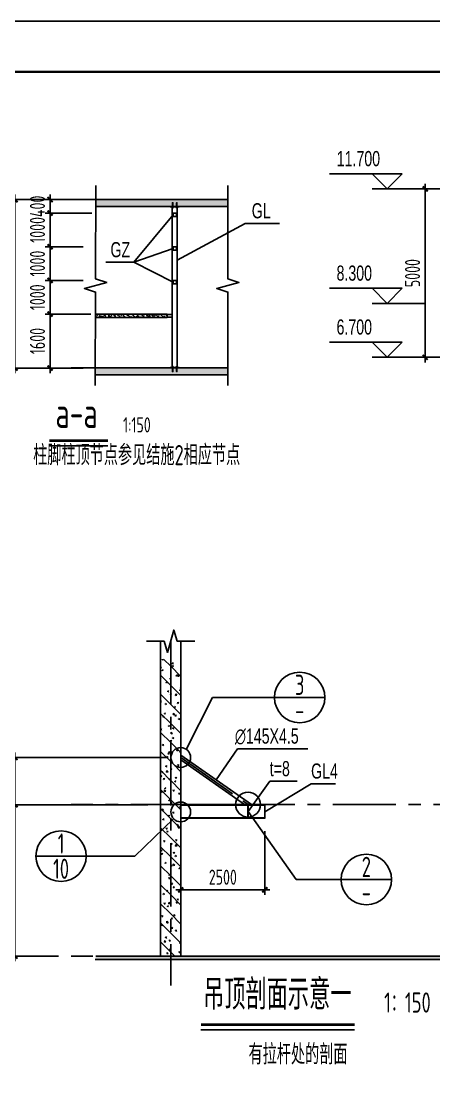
# Model space of a CAD drawing. Extents: x -803796 to -501762, y -1479216 to -846035.
# Drawn here: x -535934 to -523672, y -1376364 to -1344756 of the extents above; entities that cross this region are included whole.
import ezdxf
from ezdxf.enums import TextEntityAlignment as Align

# ---------------------------------------------------------------- set-up
doc = ezdxf.new("R2010")
doc.units = 0
doc.header["$LTSCALE"] = 1500
doc.linetypes.add('CENTER', pattern=[2, 1.25, -0.25, 0.25, -0.25])
doc.layers.get('0').update_dxf_attribs({"linetype": 'CONTINUOUS'})
doc.layers.get('Defpoints').update_dxf_attribs({"linetype": 'CONTINUOUS'})
for name, color, linetype in [('AR-INT DECO', 140, 'CONTINUOUS'), ('AXIS', 253, 'CENTER'), ('BORDER', 7, 'CONTINUOUS'), ('DIM', 3, 'CONTINUOUS'), ('HATCH', 254, 'CONTINUOUS'), ('NUM', 7, 'CONTINUOUS'), ('TEXT', 7, 'CONTINUOUS'), ('THIN', 7, 'CONTINUOUS')]:
    doc.layers.add(name, color=color, linetype=linetype)
doc.styles.add('TSSD_Dimension', font='Tssdeng.shx', dxfattribs={"width": 0.7, "bigfont": 'hztxt.shx'})
doc.styles.add('TSSD_Label', font='tj03-romans1.shx', dxfattribs={"width": 0.7, "bigfont": 'hztxt.shx'})
doc.styles.add('TSSD_NORM', font='tssdeng.shx', dxfattribs={"width": 0.7, "bigfont": 'hztxt.shx'})
doc.styles.add('TSSD_Num', font='tssdeng.shx', dxfattribs={"width": 0.7, "bigfont": 'hztxt.shx'})
doc.dimstyles.new('TSSD_150_150', dxfattribs={"dimtxt": 450, "dimasz": 150, "dimexe": 150, "dimexo": 375, "dimgap": 150, "dimtad": 1, "dimdec": 0, "dimzin": 0, "dimdsep": 46, "dimtxsty": 'TSSD_Dimension', "dimblk": 'ARCHTICK', "dimblk1": 'ARCHTICK', "dimblk2": 'ARCHTICK', "dimcen": 0, "dimdle": 150, "dimclrt": 7, "dimadec": 0, "dimazin": 0, "dimtfac": 1, "dimtdec": 0, "dimtix": 1, "dimtmove": 2, "dimatfit": 3, "dimfxl": 1, "dimtolj": 1, "dimtzin": 0, "dimarcsym": 0})
pattern_1 = [(130, (-1060334.4, 15156), (-358.63009, -31.37607), [37.5, -412.5]), (185, (-1060334.4, 15156), (69.37567, 376.09607), [30, -330]), (79.5486, (-1060364.28, 15153.4), (-289.25469, 344.71977), [31.870095, -350.57106]), (133.8158, (-1060334.4, 15256), (-533.62052, -82.75951), [56.25, -618.75]), (83.3644, (-1060378.86, 15249.1), (-467.33135, 487.05894), [47.80514, -525.8565]), (188.8158, (-1060334.4, 15256), (-467.33097, 487.0593), [45, -495]), (159, (-1060384.4, 15231), (-298.453526, -201.309445), [37.5, -412.5]), (214, (-1060384.4, 15231), (-121.65767, 362.57502), [30, -330]), (108.5486, (-1060409.26, 15214.24), (-420.111314, 161.26525), [31.870095, -350.57106]), (135, (-1060334.4, 15156), (282.84271, 282.84271), [])]

# ---------------------------------------------------------------- blocks, each defined once
blk = doc.blocks.new('_ArchTick')
at = {"color": 0, "linetype": 'ByBlock', "const_width": 0.4}
blk.add_lwpolyline([(-0.5, -0.5), (0.5, 0.5)], dxfattribs=at)
blk = doc.blocks.new('*D329')
at = {"layer": 'Defpoints', "color": 0, "transparency": 16777216}
for p in [(-536120, -1368019), (-534453, -1368019), (-534453, -1372519)]:
    blk.add_point(p, dxfattribs=at)
at = {"layer": 'DIM', "color": 0, "lineweight": -2, "transparency": 16777216}
for p, q in [((-536120, -1372669), (-536120, -1367869)), ((-534828, -1368019), (-536270, -1368019)), ((-534828, -1372519), (-536270, -1372519))]:
    blk.add_line(p, q, dxfattribs=at)
at = {"layer": 'DIM', "color": 0, "lineweight": -2, "transparency": 16777216, "xscale": 150, "yscale": 150, "zscale": 150}
for p, rotation in [((-536120, -1368019), 90), ((-536120, -1372519), 270)]:
    blk.add_blockref('_ArchTick', p, dxfattribs=dict(at, rotation=rotation))
at = {"layer": 'DIM', "color": 7, "transparency": 16777216, "insert": (-536495, -1370269), "char_height": 450, "attachment_point": 5, "rotation": 90, "style": 'TSSD_Dimension'}
blk.add_mtext('\\A1;4500', dxfattribs=at)
blk = doc.blocks.new('*D337')
at = {"layer": 'Defpoints', "color": 0, "transparency": 16777216}
for p in [(-536120, -1366619), (-531192, -1366619), (-531792, -1368019)]:
    blk.add_point(p, dxfattribs=at)
at = {"layer": 'DIM', "color": 0, "lineweight": -2, "transparency": 16777216}
for p, q in [((-531567, -1366619), (-536270, -1366619)), ((-536120, -1368169), (-536120, -1366469)), ((-532167, -1368019), (-536270, -1368019))]:
    blk.add_line(p, q, dxfattribs=at)
at = {"layer": 'DIM', "color": 0, "lineweight": -2, "transparency": 16777216, "xscale": 150, "yscale": 150, "zscale": 150}
for p, rotation in [((-536120, -1366619), 90), ((-536120, -1368019), 270)]:
    blk.add_blockref('_ArchTick', p, dxfattribs=dict(at, rotation=rotation))
at = {"layer": 'DIM', "color": 7, "transparency": 16777216, "insert": (-536495, -1367319), "char_height": 450, "attachment_point": 5, "rotation": 90, "style": 'TSSD_Dimension'}
blk.add_mtext('\\A1;1400', dxfattribs=at)
blk = doc.blocks.new('ts_idx')
at = {"color": 0, "linetype": 'ByBlock', "lineweight": -2}
blk.add_line((-0.5, 0), (0.5, 0), dxfattribs=at)
blk.add_circle((0, 0), 0.5, dxfattribs=at)
at = {"color": 0, "linetype": 'ByBlock', "lineweight": -2, "style": 'TSSD_Num', "width": 0.7}
for tag, p in [('1', (0, 0.25)), ('A', (0, -0.25))]:
    blk.add_attdef(tag, text='', height=0.4, dxfattribs=at).set_placement(p, align=Align.MIDDLE_CENTER)
blk = doc.blocks.new('*D403')
at = {"layer": 'Defpoints', "color": 0, "transparency": 16777216}
for p in [(-531192, -1368419), (-528692, -1368431), (-528692, -1370548)]:
    blk.add_point(p, dxfattribs=at)
at = {"layer": 'DIM', "color": 0, "lineweight": -2, "transparency": 16777216}
for p, q in [((-531192, -1368794), (-531192, -1370698)), ((-528692, -1368806), (-528692, -1370698)), ((-531342, -1370548), (-528542, -1370548))]:
    blk.add_line(p, q, dxfattribs=at)
at = {"layer": 'DIM', "color": 0, "lineweight": -2, "transparency": 16777216, "xscale": 150, "yscale": 150, "zscale": 150, "rotation": 180}
blk.add_blockref('_ArchTick', (-531192, -1370548), dxfattribs=at)
at = {"layer": 'DIM', "color": 0, "lineweight": -2, "transparency": 16777216, "xscale": 150, "yscale": 150, "zscale": 150}
blk.add_blockref('_ArchTick', (-528692, -1370548), dxfattribs=at)
at = {"layer": 'DIM', "color": 7, "transparency": 16777216, "insert": (-529942, -1370173), "char_height": 450, "attachment_point": 5, "style": 'TSSD_Dimension'}
blk.add_mtext('\\A1;2500', dxfattribs=at)
blk = doc.blocks.new('*D536')
at = {"layer": 'Defpoints', "color": 0, "transparency": 16777216}
for p in [(-536120, -1350052), (-533716, -1350052), (-533716, -1355052)]:
    blk.add_point(p, dxfattribs=at)
at = {"layer": 'DIM', "color": 0, "lineweight": -2, "transparency": 16777216}
for p, q in [((-536120, -1355202), (-536120, -1349902)), ((-534091, -1350052), (-536270, -1350052)), ((-534091, -1355052), (-536270, -1355052))]:
    blk.add_line(p, q, dxfattribs=at)
at = {"layer": 'DIM', "color": 0, "lineweight": -2, "transparency": 16777216, "xscale": 150, "yscale": 150, "zscale": 150}
for p, rotation in [((-536120, -1350052), 90), ((-536120, -1355052), 270)]:
    blk.add_blockref('_ArchTick', p, dxfattribs=dict(at, rotation=rotation))
at = {"layer": 'DIM', "color": 7, "transparency": 16777216, "insert": (-536495, -1352552), "char_height": 450, "attachment_point": 5, "rotation": 90, "style": 'TSSD_Dimension'}
blk.add_mtext('\\A1;5000', dxfattribs=at)
blk = doc.blocks.new('*D537')
at = {"layer": 'Defpoints', "color": 0, "transparency": 16777216}
for p in [(-535077, -1353452), (-533716, -1353452), (-533716, -1355052)]:
    blk.add_point(p, dxfattribs=at)
at = {"layer": 'DIM', "color": 0, "lineweight": -2, "transparency": 16777216}
for p, q in [((-534091, -1353452), (-535227, -1353452)), ((-535077, -1355202), (-535077, -1353302)), ((-534091, -1355052), (-535227, -1355052))]:
    blk.add_line(p, q, dxfattribs=at)
at = {"layer": 'DIM', "color": 0, "lineweight": -2, "transparency": 16777216, "xscale": 150, "yscale": 150, "zscale": 150}
for p, rotation in [((-535077, -1353452), 90), ((-535077, -1355052), 270)]:
    blk.add_blockref('_ArchTick', p, dxfattribs=dict(at, rotation=rotation))
at = {"layer": 'DIM', "color": 7, "transparency": 16777216, "insert": (-535452, -1354252), "char_height": 450, "attachment_point": 5, "rotation": 90, "style": 'TSSD_Dimension'}
blk.add_mtext('\\A1;1600', dxfattribs=at)
blk = doc.blocks.new('A$C4FFD1A59')
at = {"layer": 'AR-INT DECO'}
for p, q in [((-513, 1623), (-513, 69)), ((-393, 1623), (-393, 69)), ((687, 1623), (687, 69)), ((807, 1623), (807, 69))]:
    blk.add_line(p, q, dxfattribs=at)
for points in [[(-1153, 1281), (1447, 1281), (1447, 1121), (-1153, 1121)], [(-513, 1623), (-393, 1623), (-393, 69), (-513, 69)], [(687, 1623), (807, 1623), (807, 69), (687, 69)]]:
    blk.add_lwpolyline(points, close=True, dxfattribs=at)
blk = doc.blocks.new('*D546')
at = {"layer": 'Defpoints', "color": 0, "transparency": 16777216}
for p in [(-523927, -1349734), (-522260, -1349734), (-522260, -1354734)]:
    blk.add_point(p, dxfattribs=at)
at = {"layer": 'DIM', "color": 0, "lineweight": -2, "transparency": 16777216}
for p, q in [((-523927, -1354884), (-523927, -1349584)), ((-522635, -1349734), (-524077, -1349734)), ((-522635, -1354734), (-524077, -1354734))]:
    blk.add_line(p, q, dxfattribs=at)
at = {"layer": 'DIM', "color": 0, "lineweight": -2, "transparency": 16777216, "xscale": 150, "yscale": 150, "zscale": 150}
for p, rotation in [((-523927, -1349734), 90), ((-523927, -1354734), 270)]:
    blk.add_blockref('_ArchTick', p, dxfattribs=dict(at, rotation=rotation))
at = {"layer": 'DIM', "color": 7, "transparency": 16777216, "insert": (-524302, -1352234), "char_height": 450, "attachment_point": 5, "rotation": 90, "style": 'TSSD_Dimension'}
blk.add_mtext('\\A1;5000', dxfattribs=at)
blk = doc.blocks.new('*D551')
at = {"layer": 'Defpoints', "color": 0, "transparency": 16777216}
for p in [(-535077, -1352452), (-533716, -1352452), (-533716, -1353452)]:
    blk.add_point(p, dxfattribs=at)
at = {"layer": 'DIM', "color": 0, "lineweight": -2, "transparency": 16777216}
for p, q in [((-534091, -1352452), (-535227, -1352452)), ((-535077, -1352452), (-535077, -1352302)), ((-535077, -1353452), (-535077, -1352452)), ((-534091, -1353452), (-535227, -1353452)), ((-535077, -1353452), (-535077, -1353602))]:
    blk.add_line(p, q, dxfattribs=at)
at = {"layer": 'DIM', "color": 0, "lineweight": -2, "transparency": 16777216, "xscale": 150, "yscale": 150, "zscale": 150}
for p, rotation in [((-535077, -1352452), 270), ((-535077, -1353452), 90)]:
    blk.add_blockref('_ArchTick', p, dxfattribs=dict(at, rotation=rotation))
at = {"layer": 'DIM', "color": 7, "transparency": 16777216, "insert": (-535452, -1352952), "char_height": 450, "attachment_point": 5, "rotation": 90, "style": 'TSSD_Dimension'}
blk.add_mtext('\\A1;1000', dxfattribs=at)
blk = doc.blocks.new('*D552')
at = {"layer": 'Defpoints', "color": 0, "transparency": 16777216}
for p in [(-533716, -1351452), (-535077, -1352452), (-533716, -1352452)]:
    blk.add_point(p, dxfattribs=at)
at = {"layer": 'DIM', "color": 0, "lineweight": -2, "transparency": 16777216}
for p, q in [((-534091, -1351452), (-535227, -1351452)), ((-535077, -1351452), (-535077, -1351302)), ((-535077, -1351452), (-535077, -1352452)), ((-534091, -1352452), (-535227, -1352452)), ((-535077, -1352452), (-535077, -1352602))]:
    blk.add_line(p, q, dxfattribs=at)
at = {"layer": 'DIM', "color": 0, "lineweight": -2, "transparency": 16777216, "xscale": 150, "yscale": 150, "zscale": 150}
for p, rotation in [((-535077, -1351452), 270), ((-535077, -1352452), 90)]:
    blk.add_blockref('_ArchTick', p, dxfattribs=dict(at, rotation=rotation))
at = {"layer": 'DIM', "color": 7, "transparency": 16777216, "insert": (-535452, -1351952), "char_height": 450, "attachment_point": 5, "rotation": 90, "style": 'TSSD_Dimension'}
blk.add_mtext('\\A1;1000', dxfattribs=at)
blk = doc.blocks.new('*D553')
at = {"layer": 'Defpoints', "color": 0, "transparency": 16777216}
for p in [(-535077, -1350452), (-533716, -1350452), (-533716, -1351452)]:
    blk.add_point(p, dxfattribs=at)
at = {"layer": 'DIM', "color": 0, "lineweight": -2, "transparency": 16777216}
for p, q in [((-535077, -1350452), (-535077, -1350302)), ((-534091, -1350452), (-535227, -1350452)), ((-535077, -1351452), (-535077, -1350452)), ((-534091, -1351452), (-535227, -1351452)), ((-535077, -1351452), (-535077, -1351602))]:
    blk.add_line(p, q, dxfattribs=at)
at = {"layer": 'DIM', "color": 0, "lineweight": -2, "transparency": 16777216, "xscale": 150, "yscale": 150, "zscale": 150}
for p, rotation in [((-535077, -1350452), 270), ((-535077, -1351452), 90)]:
    blk.add_blockref('_ArchTick', p, dxfattribs=dict(at, rotation=rotation))
at = {"layer": 'DIM', "color": 7, "transparency": 16777216, "insert": (-535452, -1350952), "char_height": 450, "attachment_point": 5, "rotation": 90, "style": 'TSSD_Dimension'}
blk.add_mtext('\\A1;1000', dxfattribs=at)
blk = doc.blocks.new('*D554')
at = {"layer": 'Defpoints', "color": 0, "transparency": 16777216}
for p in [(-535077, -1350052), (-533457, -1350052), (-533457, -1350452)]:
    blk.add_point(p, dxfattribs=at)
at = {"layer": 'DIM', "color": 0, "lineweight": -2, "transparency": 16777216}
for p, q in [((-535077, -1350052), (-535077, -1349902)), ((-533832, -1350052), (-535227, -1350052)), ((-535077, -1350452), (-535077, -1350052)), ((-533832, -1350452), (-535227, -1350452)), ((-535077, -1350452), (-535077, -1350602))]:
    blk.add_line(p, q, dxfattribs=at)
at = {"layer": 'DIM', "color": 0, "lineweight": -2, "transparency": 16777216, "xscale": 150, "yscale": 150, "zscale": 150}
for p, rotation in [((-535077, -1350052), 270), ((-535077, -1350452), 90)]:
    blk.add_blockref('_ArchTick', p, dxfattribs=dict(at, rotation=rotation))
at = {"layer": 'DIM', "color": 7, "transparency": 16777216, "insert": (-535452, -1350252), "char_height": 450, "attachment_point": 5, "rotation": 90, "style": 'TSSD_Dimension'}
blk.add_mtext('\\A1;400', dxfattribs=at)

msp = doc.modelspace()

# ---------------------------------------------------------------- hatches: boundary and pattern name
at = {"layer": 'HATCH'}
h = msp.add_hatch(dxfattribs=at)
h.set_pattern_fill('ARMOREDW', color=256, scale=12.5, style=0)
h.set_pattern_definition([(130, (-791456.47, -916447.264), (-89.657523, -7.844017), [9.375, -103.125]), (185, (-791456.47, -916447.26), (17.343917, 94.024017), [7.5, -82.5]), (79.5486, (-791463.94, -916447.92), (-72.313673, 86.179943), [7.967524, -87.642764]), (133.8158, (-791456.47, -916422.26), (-133.40513, -20.689877), [14.0625, -154.6875]), (83.3644, (-791467.58, -916423.99), (-116.832838, 121.764734), [11.951286, -131.464125]), (188.8158, (-791456.47, -916422.26), (-116.832743, 121.764825), [11.25, -123.75]), (159, (-791468.97, -916428.514), (-74.613382, -50.327361), [9.375, -103.125]), (214, (-791468.97, -916428.51), (-30.414416, 90.643756), [7.5, -82.5]), (108.5486, (-791475.185, -916432.71), (-105.027829, 40.316312), [7.967524, -87.642764]), (135, (-791456.47, -916447.26), (70.710678, 70.710678), [])])
h.paths.add_polyline_path([(-529792.9, -1350251.6), (-529792.6, -1350051.6), (-533733.3, -1350051.6), (-533733.7, -1350251.6)])
h = msp.add_hatch(dxfattribs=at)
h.set_pattern_fill('ARMOREDW', color=256, scale=12.5, style=0)
h.set_pattern_definition([(130, (-791456.47, -919847.264), (-89.657523, -7.844017), [9.375, -103.125]), (185, (-791456.47, -919847.26), (17.343917, 94.024017), [7.5, -82.5]), (79.5486, (-791463.94, -919847.92), (-72.313673, 86.179943), [7.967524, -87.642764]), (133.8158, (-791456.47, -919822.26), (-133.40513, -20.689877), [14.0625, -154.6875]), (83.3644, (-791467.58, -919823.99), (-116.832838, 121.764734), [11.951286, -131.464125]), (188.8158, (-791456.47, -919822.26), (-116.832743, 121.764825), [11.25, -123.75]), (159, (-791468.97, -919828.514), (-74.613382, -50.327361), [9.375, -103.125]), (214, (-791468.97, -919828.51), (-30.414416, 90.643756), [7.5, -82.5]), (108.5486, (-791475.185, -919832.71), (-105.027829, 40.316312), [7.967524, -87.642764]), (135, (-791456.47, -919847.26), (70.710678, 70.710678), [])])
h.paths.add_polyline_path([(-531597.5, -1353551.6), (-531597.5, -1353451.6), (-533715.9, -1353451.6), (-533733.7, -1353551.6)])
h = msp.add_hatch(dxfattribs=at)
h.set_pattern_fill('ARMOREDW', color=256, scale=12.5, style=0)
h.set_pattern_definition([(130, (-791456.47, -921447.264), (-89.657523, -7.844017), [9.375, -103.125]), (185, (-791456.47, -921447.26), (17.343917, 94.024017), [7.5, -82.5]), (79.5486, (-791463.94, -921447.92), (-72.313673, 86.179943), [7.967524, -87.642764]), (133.8158, (-791456.47, -921422.26), (-133.40513, -20.689877), [14.0625, -154.6875]), (83.3644, (-791467.58, -921423.99), (-116.832838, 121.764734), [11.951286, -131.464125]), (188.8158, (-791456.47, -921422.26), (-116.832743, 121.764825), [11.25, -123.75]), (159, (-791468.97, -921428.514), (-74.613382, -50.327361), [9.375, -103.125]), (214, (-791468.97, -921428.51), (-30.414416, 90.643756), [7.5, -82.5]), (108.5486, (-791475.185, -921432.71), (-105.027829, 40.316312), [7.967524, -87.642764]), (135, (-791456.47, -921447.26), (70.710678, 70.710678), [])])
h.paths.add_polyline_path([(-529792.9, -1355251.6), (-529792.6, -1355051.6), (-533733.3, -1355051.6), (-533733.7, -1355251.6)])
h = msp.add_hatch(dxfattribs=at)
h.set_pattern_fill('ARMOREDW', color=256, scale=50, style=0)
h.set_pattern_definition(pattern_1)
h.paths.add_polyline_path([(-531792.3, -1363711.3), (-531492.3, -1363711.3), (-531492.3, -1366818.5), (-531792.3, -1366818.5)])
h = msp.add_hatch(dxfattribs=at)
h.set_pattern_fill('ARMOREDW', color=256, scale=50, style=0)
h.set_pattern_definition(pattern_1)
h.paths.add_polyline_path([(-531492.3, -1363711.3), (-531192.3, -1363711.3), (-531192.3, -1366818.5), (-531492.3, -1366818.5)])
h = msp.add_hatch(dxfattribs=at)
h.set_pattern_fill('ARMOREDW', color=256, scale=50, style=0)
h.set_pattern_definition(pattern_1)
h.paths.add_polyline_path([(-531792.3, -1366818.5), (-531542.3, -1366818.5), (-531542.3, -1367068.5), (-531792.3, -1367068.5)])
h = msp.add_hatch(dxfattribs=at)
h.set_pattern_fill('ARMOREDW', color=256, scale=50, style=0)
h.set_pattern_definition(pattern_1)
h.paths.add_polyline_path([(-531492.3, -1366818.5), (-531192.3, -1366818.5), (-531192.3, -1368318.5), (-531492.3, -1368318.5)])
h = msp.add_hatch(dxfattribs=at)
h.set_pattern_fill('ARMOREDW', color=256, scale=50, style=0)
h.set_pattern_definition(pattern_1)
h.paths.add_polyline_path([(-531792.3, -1367318.5), (-531542.3, -1367318.5), (-531542.3, -1367068.5), (-531492.3, -1367068.5), (-531492.3, -1368318.5), (-531792.3, -1368318.5)])
h = msp.add_hatch(dxfattribs=at)
h.set_pattern_fill('ARMOREDW', color=256, scale=50, style=0)
h.set_pattern_definition(pattern_1)
h.paths.add_polyline_path([(-531792.3, -1367068.5), (-531542.3, -1367068.5), (-531542.3, -1367318.5), (-531792.3, -1367318.5)])
h = msp.add_hatch(dxfattribs=at)
h.set_pattern_fill('ARMOREDW', color=256, scale=50, style=0)
h.set_pattern_definition(pattern_1)
h.paths.add_polyline_path([(-531792.3, -1368318.5), (-531492.3, -1368318.5), (-531492.3, -1372518.5), (-531792.3, -1372518.5)])
h = msp.add_hatch(dxfattribs=at)
h.set_pattern_fill('ARMOREDW', color=256, scale=50, style=0)
h.set_pattern_definition(pattern_1)
h.paths.add_polyline_path([(-531492.3, -1368318.5), (-531192.3, -1368318.5), (-531192.3, -1372518.5), (-531492.3, -1372518.5)])
h = msp.add_hatch(dxfattribs=at)
h.set_pattern_fill('ARMOREDW', color=256, scale=12.5, style=0)
h.set_pattern_definition([(130, (-791456.47, -938914.17), (-89.657523, -7.844017), [9.375, -103.125]), (185, (-791456.47, -938914.17), (17.343917, 94.024017), [7.5, -82.5]), (79.5486, (-791463.94, -938914.825), (-72.313673, 86.179943), [7.967524, -87.642764]), (133.8158, (-791456.47, -938889.17), (-133.40513, -20.689877), [14.0625, -154.6875]), (83.3644, (-791467.58, -938890.9), (-116.832838, 121.764734), [11.951286, -131.464125]), (188.8158, (-791456.47, -938889.17), (-116.832743, 121.764825), [11.25, -123.75]), (159, (-791468.97, -938895.42), (-74.613382, -50.327361), [9.375, -103.125]), (214, (-791468.97, -938895.42), (-30.414416, 90.643756), [7.5, -82.5]), (108.5486, (-791475.185, -938899.616), (-105.027829, 40.316312), [7.967524, -87.642764]), (135, (-791456.47, -938914.17), (70.710678, 70.710678), [])])
h.paths.add_polyline_path([(-521785.8, -1372518.5), (-521785.8, -1372618.5), (-533733.7, -1372618.5), (-533715.9, -1372518.5)])

# ---------------------------------------------------------------- linework, layer by layer
for p, q in [((-531422.5, -1350501.6), (-532591.7, -1351912.1)), ((-532591.7, -1351912.1), (-531422.5, -1351501.6)), ((-532591.7, -1351912.1), (-533421.1, -1351912.1)), ((-532591.7, -1351912.1), (-531422.5, -1352501.6)), ((-531597.5, -1353461.6), (-531447.5, -1353461.6)), ((-531597.5, -1353541.6), (-531447.5, -1353541.6)), ((-529196.3, -1368030.5), (-529196.3, -1368406.5)), ((-529192.3, -1368030.5), (-529192.3, -1368406.5)), ((-529188.3, -1368030.5), (-529188.3, -1368406.5))]:
    msp.add_line(p, q)
for points in [[(-531447.5, -1355051.6), (-531297.5, -1355051.6), (-531297.5, -1350251.6), (-531447.5, -1350251.6)], [(-531422.5, -1350551.6), (-531322.5, -1350551.6), (-531322.5, -1350451.6), (-531422.5, -1350451.6)], [(-531422.5, -1351551.6), (-531322.5, -1351551.6), (-531322.5, -1351451.6), (-531422.5, -1351451.6)], [(-531422.5, -1352551.6), (-531322.5, -1352551.6), (-531322.5, -1352451.6), (-531422.5, -1352451.6)]]:
    msp.add_lwpolyline(points, close=True)
at = {"layer": 'AR-INT DECO'}
for p, q in [((-529792.6, -1350251.6), (-533733.7, -1350251.6)), ((-529792.6, -1350051.6), (-533715.9, -1350051.6)), ((-529792.6, -1350051.6), (-533715.9, -1350051.6)), ((-531597.5, -1353451.6), (-533715.9, -1353451.6)), ((-531597.5, -1353551.6), (-531597.5, -1353451.6)), ((-531597.5, -1353551.6), (-533733.7, -1353551.6)), ((-529792.9, -1355251.6), (-533734, -1355251.6)), ((-529792.6, -1355051.6), (-533715.9, -1355051.6)), ((-529792.6, -1355051.6), (-533715.9, -1355051.6)), ((-531792.3, -1363165.4), (-531792.3, -1372518.5)), ((-531192.3, -1363165.4), (-531192.3, -1372518.5)), ((-531192.3, -1366545.4), (-529087.7, -1368018.5)), ((-531192.3, -1366691.9), (-529297, -1368018.5)), ((-531192.3, -1368018.5), (-528692.3, -1368018.5)), ((-531192.3, -1368030.5), (-528692.3, -1368030.5)), ((-528692.3, -1368430.5), (-528692.3, -1368030.5)), ((-531192.3, -1368406.5), (-528692.3, -1368406.5)), ((-531192.3, -1368418.5), (-528692.3, -1368418.5)), ((-521785.8, -1372618.5), (-533733.7, -1372618.5)), ((-521776.6, -1372518.5), (-533715.9, -1372518.5))]:
    msp.add_line(p, q, dxfattribs=at)
at = {"layer": 'AXIS'}
for p, q in [((-529792.6, -1350051.6), (-534452.8, -1350051.6)), ((-529792.6, -1350051.6), (-534452.8, -1350051.6)), ((-533715.9, -1350051.6), (-529792.6, -1350051.6)), ((-531613.1, -1353451.6), (-534452.8, -1353451.6)), ((-529792.6, -1355051.6), (-534452.8, -1355051.6)), ((-533715.9, -1355051.6), (-529792.6, -1355051.6)), ((-531492.3, -1363165.4), (-531492.3, -1373386.8)), ((-531192.3, -1366618.6), (-529192.3, -1368018.5)), ((-521801.4, -1368018.5), (-534452.8, -1368018.5)), ((-521801.4, -1372518.5), (-534452.8, -1372518.5)), ((-533715.9, -1372518.5), (-521776.6, -1372518.5))]:
    msp.add_line(p, q, dxfattribs=at)
at = {"layer": 'BORDER', "elevation": -3.1}
msp.add_lwpolyline([(-590861.8, -1407756.2), (-590861.8, -1344756.2), (-501761.8, -1344756.2), (-501761.8, -1407756.2)], close=True, dxfattribs=at)
at = {"layer": 'BORDER', "const_width": 75, "elevation": -3.1}
msp.add_lwpolyline([(-587111.8, -1406256.2), (-587111.8, -1346256.2), (-503261.8, -1346256.2), (-503261.8, -1406256.2)], close=True, dxfattribs=at)
at = {"layer": 'DIM'}
for centre, radius in [((-531192.3, -1366618.6), 293.1), ((-529192.3, -1368018.5), 370.1), ((-531192.3, -1368235.8), 293.1)]:
    msp.add_circle(centre, radius, dxfattribs=at)
at = {"layer": 'NUM', "const_width": 75}
msp.add_lwpolyline([(-535098.8, -1357211.1), (-533357.6, -1357211.1)], dxfattribs=at)
at = {"layer": 'NUM'}
msp.add_lwpolyline([(-535098.8, -1357361.1), (-533357.6, -1357361.1)], dxfattribs=at)
at = {"layer": 'NUM', "const_width": 75, "elevation": -12.4}
msp.add_lwpolyline([(-526026.3, -1374554.3), (-530593.9, -1374554.3)], dxfattribs=at)
at = {"layer": 'NUM', "elevation": -12.4}
msp.add_lwpolyline([(-526026.3, -1374704.3), (-530593.9, -1374704.3)], dxfattribs=at)
at = {"layer": 'TEXT'}
for p, q in [((-531303.5, -1351852.6, -0.8), (-529280.8, -1350757.1, -2.8)), ((-529280.8, -1350757.1, -2.8), (-528259.4, -1350757.1, -2.8)), ((-530140, -1367282), (-529510.4, -1366356.7)), ((-527410.5, -1366356.7), (-529510.4, -1366356.7)), ((-529188.3, -1368218.5), (-528546.8, -1367323.9)), ((-528546.8, -1367323.9), (-527736.8, -1367323.9)), ((-528692.3, -1368230.5), (-527318.2, -1367395.2)), ((-527318.2, -1367395.2), (-526595.2, -1367395.2))]:
    msp.add_line(p, q, dxfattribs=at)
at = {"layer": 'THIN'}
for p, q in [((-525507, -1349283.7, -6.2), (-526767, -1349283.7, -6.2)), ((-525057, -1349733.7, -6.2), (-525507, -1349283.7, -6.2)), ((-524607, -1349283.7, -6.2), (-525507, -1349283.7, -6.2)), ((-525057, -1349733.7, -6.2), (-524607, -1349283.7, -6.2)), ((-523927.1, -1349733.7, -6.2), (-525507, -1349733.7, -6.2)), ((-525507, -1352683.7, -6.2), (-526767, -1352683.7, -6.2)), ((-525057, -1353133.7, -6.2), (-525507, -1352683.7, -6.2)), ((-524607, -1352683.7, -6.2), (-525507, -1352683.7, -6.2)), ((-525057, -1353133.7, -6.2), (-524607, -1352683.7, -6.2)), ((-523927.1, -1353133.7, -6.2), (-525507, -1353133.7, -6.2)), ((-525507, -1354283.7, -6.2), (-526767, -1354283.7, -6.2)), ((-525057, -1354733.7, -6.2), (-525507, -1354283.7, -6.2)), ((-524607, -1354283.7, -6.2), (-525507, -1354283.7, -6.2)), ((-525057, -1354733.7, -6.2), (-524607, -1354283.7, -6.2)), ((-523927.1, -1354733.7, -6.2), (-525507, -1354733.7, -6.2)), ((-531026.8, -1366376.7), (-530249.7, -1364835.8)), ((-530249.7, -1364835.8), (-528406.9, -1364835.8)), ((-529188.3, -1368218.5), (-527766.4, -1370241.2)), ((-531403.8, -1368438.8), (-532558.8, -1369547.8)), ((-532558.8, -1369547.8), (-534000.5, -1369547.8)), ((-527766.4, -1370241.2), (-526425.2, -1370241.2))]:
    msp.add_line(p, q, dxfattribs=at)
for points in [[(-533735.1, -1355571.6), (-533725.5, -1352796.6), (-534055.1, -1352690.5), (-533394.5, -1352512.8), (-533724.1, -1352406.6), (-533714.4, -1349631.6)], [(-529792.6, -1355571.6), (-529792.6, -1352796.6), (-530122.6, -1352691.6), (-529462.6, -1352511.6), (-529792.6, -1352406.6), (-529792.6, -1349631.6)], [(-532212.3, -1363165.4), (-531687.3, -1363165.4), (-531582.3, -1363495.4), (-531402.3, -1362835.4), (-531297.3, -1363165.4), (-530772.3, -1363165.4)]]:
    msp.add_lwpolyline(points, dxfattribs=at)

# ---------------------------------------------------------------- block references
at = {"layer": 'AR-INT DECO', "xscale": -0.1, "yscale": 0.1, "zscale": 0.1, "rotation": 180}
msp.add_blockref('A$C4FFD1A59', (-531387.2, -1350139.5), dxfattribs=at)
at = {"layer": 'AR-INT DECO', "xscale": 0.1, "yscale": 0.1, "zscale": 0.1}
msp.add_blockref('A$C4FFD1A59', (-531387.2, -1355163.8), dxfattribs=at)
at = {"layer": 'THIN'}
ref = msp.add_blockref('ts_idx', (-527656.9, -1364835.8), dxfattribs=dict(at, xscale=1500, yscale=1500, zscale=1500))
ref.add_attrib('3', '3', dxfattribs={"height": 600, "style": 'TSSD_Num', "width": 0.7}).set_placement((-527656.9, -1364460.8), align=Align.MIDDLE_CENTER)
ref.add_attrib('-', '-', dxfattribs={"height": 600, "style": 'TSSD_Num', "width": 0.7}).set_placement((-527656.9, -1365210.8), align=Align.MIDDLE_CENTER)
ref = msp.add_blockref('ts_idx', (-534750.5, -1369547.8), dxfattribs=dict(at, xscale=1500, yscale=1500, zscale=1500))
ref.add_attrib('1', '1', dxfattribs={"height": 600, "style": 'TSSD_Num', "width": 0.7}).set_placement((-534750.5, -1369172.8), align=Align.MIDDLE_CENTER)
ref.add_attrib('-', '10', dxfattribs={"height": 600, "style": 'TSSD_Num', "width": 0.7}).set_placement((-534750.5, -1369922.8), align=Align.MIDDLE_CENTER)
ref = msp.add_blockref('ts_idx', (-525675.2, -1370241.2), dxfattribs=dict(at, xscale=-1500, yscale=1500, zscale=1500))
ref.add_attrib('2', '2', dxfattribs={"height": 600, "style": 'TSSD_Num', "width": 0.7}).set_placement((-525675.2, -1369866.2), align=Align.MIDDLE_CENTER)
ref.add_attrib('-', '-', dxfattribs={"height": 600, "style": 'TSSD_Num', "width": 0.7}).set_placement((-525675.2, -1370616.2), align=Align.MIDDLE_CENTER)

# ---------------------------------------------------------------- texts
at = {"layer": 'NUM', "style": 'TSSD_NORM', "width": 0.7}
for s, height, p in [('a-a', 900, (-534918.8, -1357100.4)), ('1:150', 450, (-532907.6, -1357100.4)), ('柱脚柱顶节点参见结施2相应节点', 600, (-535578.9, -1358117.6)), ('吊顶剖面示意一', 900, (-530528, -1374374.3, -12.4)), (' 1：150', 600, (-525402.8, -1374374.3, -12.4)), ('有拉杆处的剖面', 600, (-529176.1, -1375913.8, -12.4))]:
    msp.add_text(s, height=height, dxfattribs=at).set_placement(p, align=Align.BOTTOM_LEFT)
at = {"layer": 'TEXT', "style": 'TSSD_Label', "width": 0.7}
for s, p in [('GL', (-529082.2, -1350607.1, -2.8)), ('GZ', (-533281.7, -1351762.1)), ('∅145X4.5', (-529582.4, -1366206.7)), ('t=8', (-528546.8, -1367173.9)), ('GL4', (-527318.2, -1367245.2))]:
    msp.add_text(s, height=450, dxfattribs=at).set_placement(p)
at = {"layer": 'THIN', "style": 'TSSD_Label', "width": 0.7}
for s, p in [('11.700', (-525267, -1349193.7, -6.2)), ('8.300', (-525507, -1352593.7, -6.2)), ('6.700', (-525507, -1354193.7, -6.2))]:
    msp.add_text(s, height=450, dxfattribs=at).set_placement(p, align=Align.BOTTOM_RIGHT)

# ---------------------------------------------------------------- dimensions: what is measured, and where the dimension line sits
at = {"layer": 'DIM'}
for base, p1, p2, angle, picture, middle in [((-523927.1, -1349733.7, -6.2), (-522260.3, -1354733.7, -6.2), (-522260.3, -1349733.7, -6.2), 90, '*D546', (-524302.1, -1352233.7, -6.2)), ((-536119.6, -1350051.6), (-533715.9, -1355051.6), (-533715.9, -1350051.6), 90, '*D536', (-536494.6, -1352551.6)), ((-535077.2, -1350051.6, 3.1), (-533457.1, -1350451.6, 3.1), (-533457.1, -1350051.6, 3.1), 90, '*D554', (-535452.2, -1350251.6, 3.1)), ((-535077.2, -1350451.6), (-533715.9, -1351451.6), (-533715.9, -1350451.6), 90, '*D553', (-535452.2, -1350951.6)), ((-535077.2, -1352451.6), (-533715.9, -1351451.6), (-533715.9, -1352451.6), 270, '*D552', (-535452.2, -1351951.6)), ((-535077.2, -1352451.6), (-533715.9, -1353451.6), (-533715.9, -1352451.6), 90, '*D551', (-535452.2, -1352951.6)), ((-535077.2, -1353451.6), (-533715.9, -1355051.6), (-533715.9, -1353451.6), 90, '*D537', (-535452.2, -1354251.6)), ((-536119.6, -1366618.6), (-531792.3, -1368018.5), (-531192.3, -1366618.6), 90, '*D337', (-536494.6, -1367318.6)), ((-536119.6, -1368018.5), (-534452.8, -1372518.5), (-534452.8, -1368018.5), 90, '*D329', (-536494.6, -1370268.5))]:
    dim = msp.add_linear_dim(base=base, p1=p1, p2=p2, angle=angle, dimstyle='TSSD_150_150', dxfattribs=at)
    dim.commit()
    dim.dimension.update_dxf_attribs({"geometry": picture, "text_midpoint": middle})
dim = msp.add_linear_dim(base=(-528692.3, -1370548.2), p1=(-531192.3, -1368418.5), p2=(-528692.3, -1368430.5), dimstyle='TSSD_150_150', dxfattribs=at)
dim.commit()
dim.dimension.update_dxf_attribs({"geometry": '*D403', "text_midpoint": (-529942.3, -1370173.2)})

doc.saveas('drawing.dxf')
